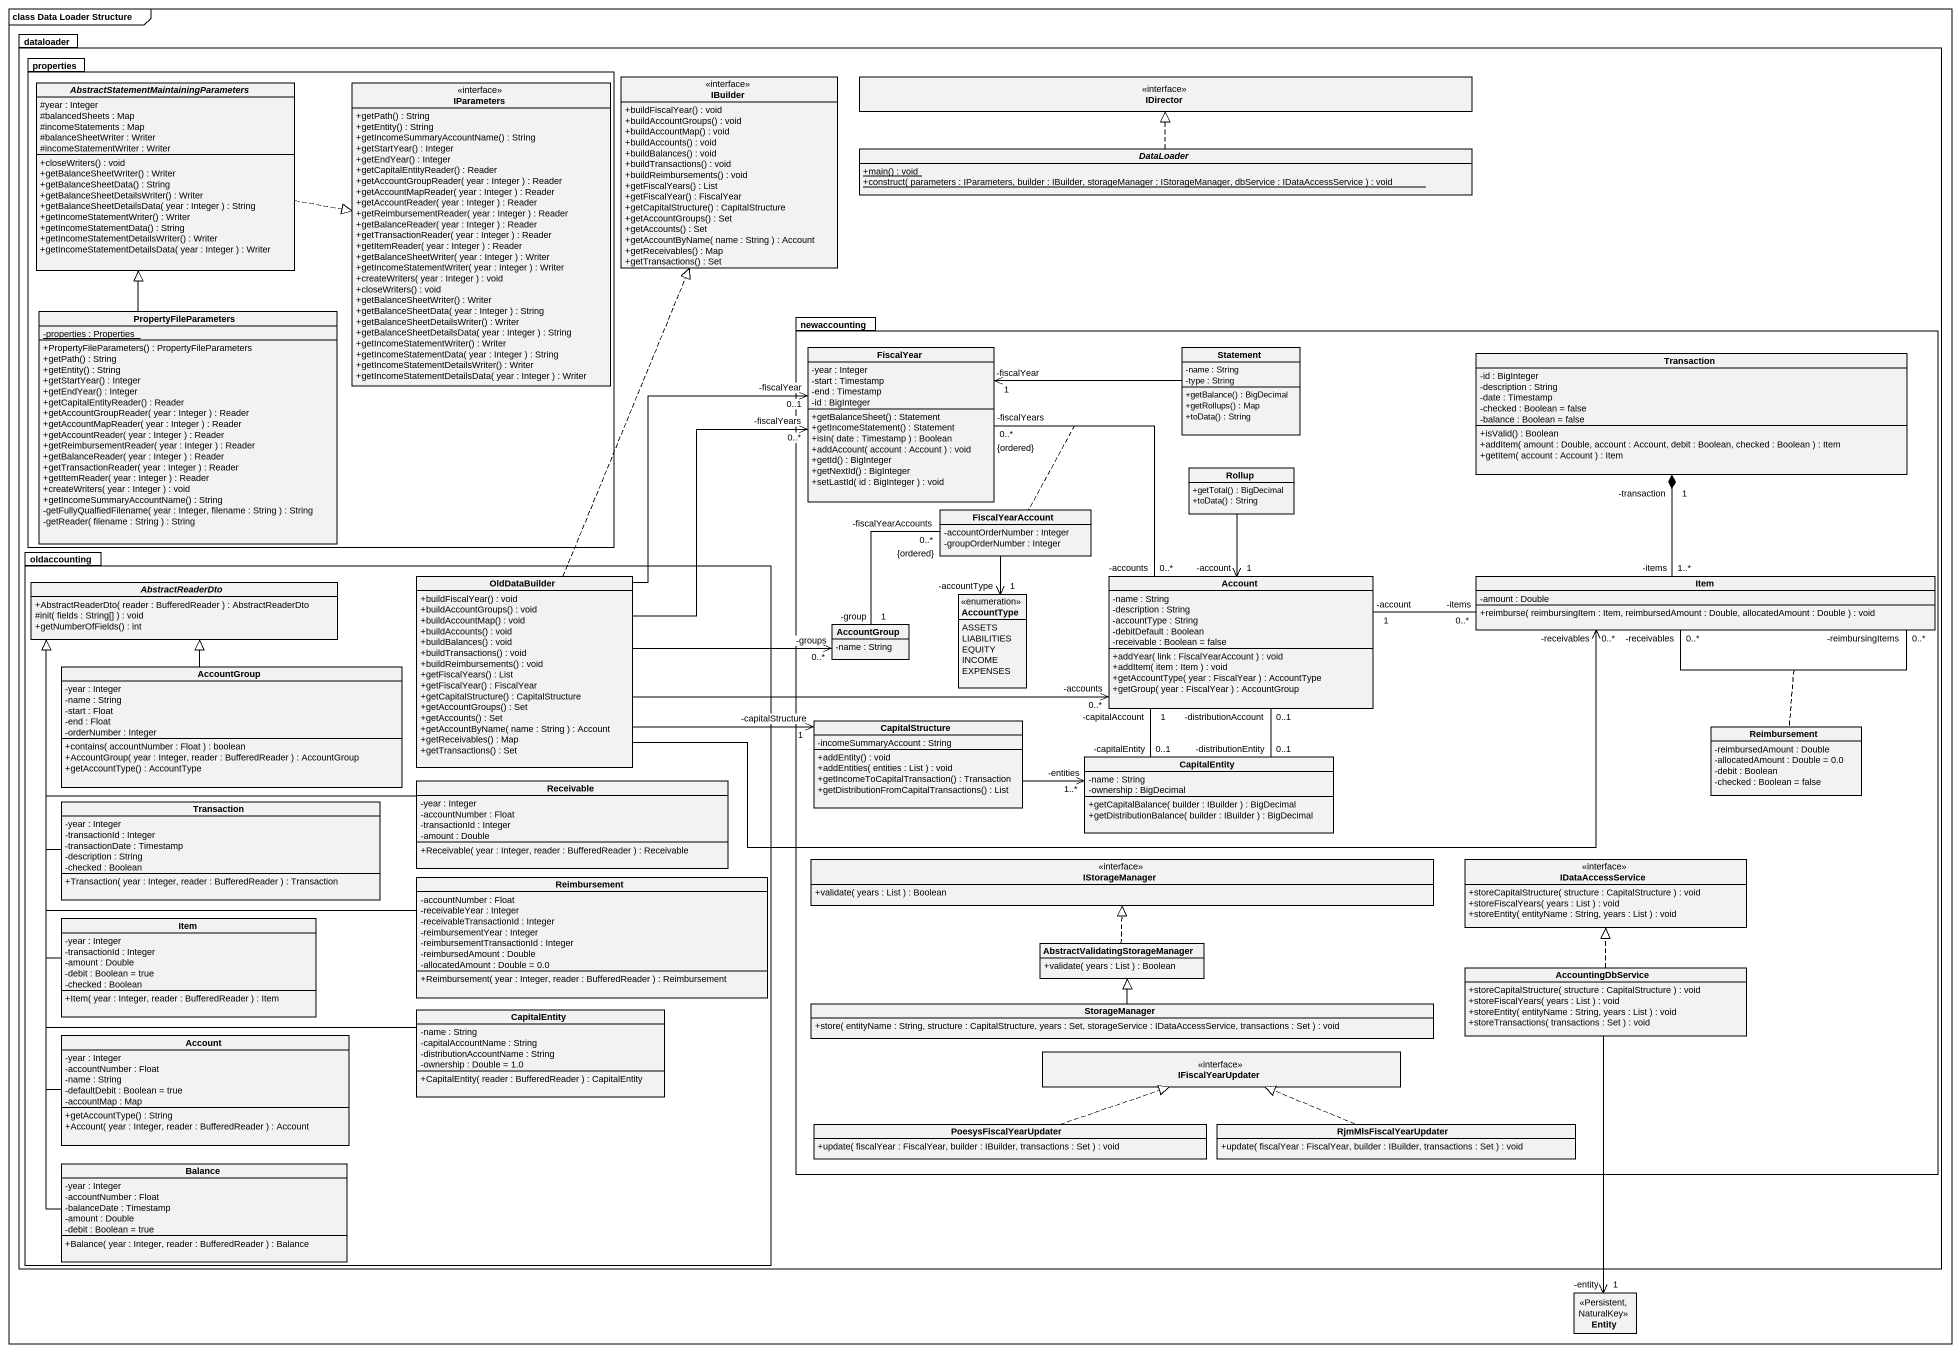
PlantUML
@startuml
mainframe class Data Loader Structure
hide circle
hide empty members
skinparam classAttributeIconSize 0
package dataloader {
  package properties {
    abstract class "AbstractStatementMaintainingParameters" as AbstractStatementMaintaining {
      #year : Integer
      #balancedSheets : Map
      #incomeStatements : Map
      #balanceSheetWriter : Writer
      #incomeStatementWriter : Writer
      +closeWriters() : void
      +getBalanceSheetWriter() : Writer
      +getBalanceSheetData() : String
      +getBalanceSheetDetailsWriter() : Writer
      +getBalanceSheetDetailsData( year : Integer ) : String
      +getIncomeStatementWriter() : Writer
      +getIncomeStatementData() : String
      +getIncomeStatementDetailsWriter() : Writer
      +getIncomeStatementDetailsData( year : Integer ) : Writer
    }
    interface IParameters {
      +getPath() : String
      +getEntity() : String
      +getIncomeSummaryAccountName() : String
      +getStartYear() : Integer
      +getEndYear() : Integer
      +getCapitalEntityReader() : Reader
      +getAccountGroupReader( year : Integer ) : Reader
      +getAccountMapReader( year : Integer ) : Reader
      +getAccountReader( year : Integer ) : Reader
      +getReimbursementReader( year : Integer ) : Reader
      +getBalanceReader( year : Integer ) : Reader
      +getTransactionReader( year : Integer ) : Reader
      +getItemReader( year : Integer ) : Reader
      +getBalanceSheetWriter( year : Integer ) : Writer
      +getIncomeStatementWriter( year : Integer ) : Writer
      +createWriters( year : Integer ) : void
      +closeWriters() : void
      +getBalanceSheetWriter() : Writer
      +getBalanceSheetData( year : Integer ) : String
      +getBalanceSheetDetailsWriter() : Writer
      +getBalanceSheetDetailsData( year : Integer ) : String
      +getIncomeStatementWriter() : Writer
      +getIncomeStatementData( year : Integer ) : String
      +getIncomeStatementDetailsWriter() : Writer
      +getIncomeStatementDetailsData( year : Integer ) : Writer
    }
    class PropertyFileParameters {
      {static} -properties : Properties
      +PropertyFileParameters() : PropertyFileParameters
      +getPath() : String
      +getEntity() : String
      +getStartYear() : Integer
      +getEndYear() : Integer
      +getCapitalEntityReader() : Reader
      +getAccountGroupReader( year : Integer ) : Reader
      +getAccountMapReader( year : Integer ) : Reader
      +getAccountReader( year : Integer ) : Reader
      +getReimbursementReader( year : Integer ) : Reader
      +getBalanceReader( year : Integer ) : Reader
      +getTransactionReader( year : Integer ) : Reader
      +getItemReader( year : Integer ) : Reader
      +createWriters( year : Integer ) : void
      +getIncomeSummaryAccountName() : String
      -getFullyQualfiedFilename( year : Integer, filename : String ) : String
      -getReader( filename : String ) : String
    }
  }
  interface IBuilder {
    +buildFiscalYear() : void
    +buildAccountGroups() : void
    +buildAccountMap() : void
    +buildAccounts() : void
    +buildBalances() : void
    +buildTransactions() : void
    +buildReimbursements() : void
    +getFiscalYears() : List
    +getFiscalYear() : FiscalYear
    +getCapitalStructure() : CapitalStructure
    +getAccountGroups() : Set
    +getAccounts() : Set
    +getAccountByName( name : String ) : Account
    +getReceivables() : Map
    +getTransactions() : Set
  }
  interface IDirector
  abstract class DataLoader {
    {static} +main() : void
    {static} +construct( parameters : IParameters, builder : IBuilder, storageManager : IStorageManager, dbService : IDataAccessService ) : void
  }
  package newaccounting {
    class FiscalYear {
      -year : Integer
      -start : Timestamp
      -end : Timestamp
      -id : BigInteger
      +getBalanceSheet() : Statement
      +getIncomeStatement() : Statement
      +isIn( date : Timestamp ) : Boolean
      +addAccount( account : Account ) : void
      +getId() : BigInteger
      +getNextId() : BigInteger
      +setLastId( id : BigInteger ) : void
    }
    class Statement {
      -name : String
      -type : String
      +getBalance() : BigDecimal
      +getRollups() : Map
      +toData() : String
    }
    class Transaction {
      -id : BigInteger
      -description : String
      -date : Timestamp
      -checked : Boolean = false
      -balance : Boolean = false
      +isValid() : Boolean
      +addItem( amount : Double, account : Account, debit : Boolean, checked : Boolean ) : Item
      +getItem( account : Account ) : Item
    }
    class Rollup {
      +getTotal() : BigDecimal
      +toData() : String
    }
    class FiscalYearAccount {
      -accountOrderNumber : Integer
      -groupOrderNumber : Integer
    }
    enum AccountType {
      ASSETS
      LIABILITIES
      EQUITY
      INCOME
      EXPENSES
    }
    class Account {
      -name : String
      -description : String
      -accountType : String
      -debitDefault : Boolean
      -receivable : Boolean = false
      +addYear( link : FiscalYearAccount ) : void
      +addItem( item : Item ) : void
      +getAccountType( year : FiscalYear ) : AccountType
      +getGroup( year : FiscalYear ) : AccountGroup
    }
    class Item {
      -amount : Double
      +reimburse( reimbursingItem : Item, reimbursedAmount : Double, allocatedAmount : Double ) : void
    }
    class AccountGroup {
      -name : String
    }
    class CapitalStructure {
      -incomeSummaryAccount : String
      +addEntity() : void
      +addEntities( entities : List ) : void
      +getIncomeToCapitalTransaction() : Transaction
      +getDistributionFromCapitalTransactions() : List
    }
    class Reimbursement {
      -reimbursedAmount : Double
      -allocatedAmount : Double = 0.0
      -debit : Boolean
      -checked : Boolean = false
    }
    class CapitalEntity {
      -name : String
      -ownership : BigDecimal
      +getCapitalBalance( builder : IBuilder ) : BigDecimal
      +getDistributionBalance( builder : IBuilder ) : BigDecimal
    }
    interface IStorageManager {
      +validate( years : List ) : Boolean
    }
    interface IDataAccessService {
      +storeCapitalStructure( structure : CapitalStructure ) : void
      +storeFiscalYears( years : List ) : void
      +storeEntity( entityName : String, years : List ) : void
    }
    class "AbstractValidatingStorageManager" as AbstractValidatingStorageMan {
      +validate( years : List ) : Boolean
    }
    class AccountingDbService {
      +storeCapitalStructure( structure : CapitalStructure ) : void
      +storeFiscalYears( years : List ) : void
      +storeEntity( entityName : String, years : List ) : void
      +storeTransactions( transactions : Set ) : void
    }
    class StorageManager {
      +store( entityName : String, structure : CapitalStructure, years : Set, storageService : IDataAccessService, transactions : Set ) : void
    }
    interface IFiscalYearUpdater
    class PoesysFiscalYearUpdater {
      +update( fiscalYear : FiscalYear, builder : IBuilder, transactions : Set ) : void
    }
    class RjmMlsFiscalYearUpdater {
      +update( fiscalYear : FiscalYear, builder : IBuilder, transactions : Set ) : void
    }
  }
  package oldaccounting {
    abstract class AbstractReaderDto {
      +AbstractReaderDto( reader : BufferedReader ) : AbstractReaderDto
      #init( fields : String[] ) : void
      +getNumberOfFields() : int
    }
    class OldDataBuilder {
      +buildFiscalYear() : void
      +buildAccountGroups() : void
      +buildAccountMap() : void
      +buildAccounts() : void
      +buildBalances() : void
      +buildTransactions() : void
      +buildReimbursements() : void
      +getFiscalYears() : List
      +getFiscalYear() : FiscalYear
      +getCapitalStructure() : CapitalStructure
      +getAccountGroups() : Set
      +getAccounts() : Set
      +getAccountByName( name : String ) : Account
      +getReceivables() : Map
      +getTransactions() : Set
    }
    class "AccountGroup" as AccountGroup_2 {
      -year : Integer
      -name : String
      -start : Float
      -end : Float
      -orderNumber : Integer
      +contains( accountNumber : Float ) : boolean
      +AccountGroup( year : Integer, reader : BufferedReader ) : AccountGroup
      +getAccountType() : AccountType
    }
    class Receivable {
      -year : Integer
      -accountNumber : Float
      -transactionId : Integer
      -amount : Double
      +Receivable( year : Integer, reader : BufferedReader ) : Receivable
    }
    class "Transaction" as Transaction_2 {
      -year : Integer
      -transactionId : Integer
      -transactionDate : Timestamp
      -description : String
      -checked : Boolean
      +Transaction( year : Integer, reader : BufferedReader ) : Transaction
    }
    class "Reimbursement" as Reimbursement_2 {
      -accountNumber : Float
      -receivableYear : Integer
      -receivableTransactionId : Integer
      -reimbursementYear : Integer
      -reimbursementTransactionId : Integer
      -reimbursedAmount : Double
      -allocatedAmount : Double = 0.0
      +Reimbursement( year : Integer, reader : BufferedReader ) : Reimbursement
    }
    class "Item" as Item_2 {
      -year : Integer
      -transactionId : Integer
      -amount : Double
      -debit : Boolean = true
      -checked : Boolean
      +Item( year : Integer, reader : BufferedReader ) : Item
    }
    class "CapitalEntity" as CapitalEntity_2 {
      -name : String
      -capitalAccountName : String
      -distributionAccountName : String
      -ownership : Double = 1.0
      +CapitalEntity( reader : BufferedReader ) : CapitalEntity
    }
    class "Account" as Account_2 {
      -year : Integer
      -accountNumber : Float
      -name : String
      -defaultDebit : Boolean = true
      -accountMap : Map
      +getAccountType() : String
      +Account( year : Integer, reader : BufferedReader ) : Account
    }
    class Balance {
      -year : Integer
      -accountNumber : Float
      -balanceDate : Timestamp
      -amount : Double
      -debit : Boolean = true
      +Balance( year : Integer, reader : BufferedReader ) : Balance
    }
  }
}
class "Entity" as Entity_ <<Persistent, NaturalKey>>
AbstractStatementMaintaining .right.|> IParameters
DataLoader .up.|> IDirector
PropertyFileParameters -up-|> AbstractStatementMaintaining
FiscalYear "0..*\n-fiscalYears\n{ordered}" -- "0..*\n-accounts" Account
(FiscalYear, Account) .. FiscalYearAccount
Statement -left-> "1\n-fiscalYear" FiscalYear
Transaction "1\n-transaction" *-- "1..*\n-items" Item
Rollup --> "-account\n1" Account
FiscalYearAccount --> "1\n-accountType" AccountType
OldDataBuilder .up.|> IBuilder
OldDataBuilder -up-> "-fiscalYear\n0..1" FiscalYear
OldDataBuilder -up-> "0..*\n-fiscalYears" FiscalYear
OldDataBuilder -right-> "-accounts\n0..*" Account
OldDataBuilder -right-> "-receivables\n0..*" Item
OldDataBuilder -right-> "-groups\n0..*" AccountGroup
OldDataBuilder -right-> "-capitalStructure\n1" CapitalStructure
Item "-items\n0..*" -left- "-account\n1" Account
Item "0..*\n-receivables" -- "0..*\n-reimbursingItems" Item
(Item, Item) .. Reimbursement
AccountGroup "1\n-group" -up- "0..*\n-fiscalYearAccounts\n{ordered}" FiscalYearAccount
AccountGroup_2 -up-|> AbstractReaderDto
CapitalStructure -right-> "1..*\n-entities" CapitalEntity
Receivable -left-|> AbstractReaderDto
CapitalEntity "0..1\n-capitalEntity" -up- "1\n-capitalAccount" Account
CapitalEntity "0..1\n-distributionEntity" -up- "0..1\n-distributionAccount" Account
Transaction_2 -up-|> AbstractReaderDto
Reimbursement_2 -up-|> AbstractReaderDto
Item_2 -up-|> AbstractReaderDto
AbstractValidatingStorageMan .up.|> IStorageManager
AccountingDbService .up.|> IDataAccessService
AccountingDbService --> "1\n-entity" Entity_
CapitalEntity_2 -up-|> AbstractReaderDto
StorageManager -up-|> AbstractValidatingStorageMan
Account_2 -up-|> AbstractReaderDto
PoesysFiscalYearUpdater .right.|> IFiscalYearUpdater
RjmMlsFiscalYearUpdater .left.|> IFiscalYearUpdater
Balance -up-|> AbstractReaderDto
@enduml
